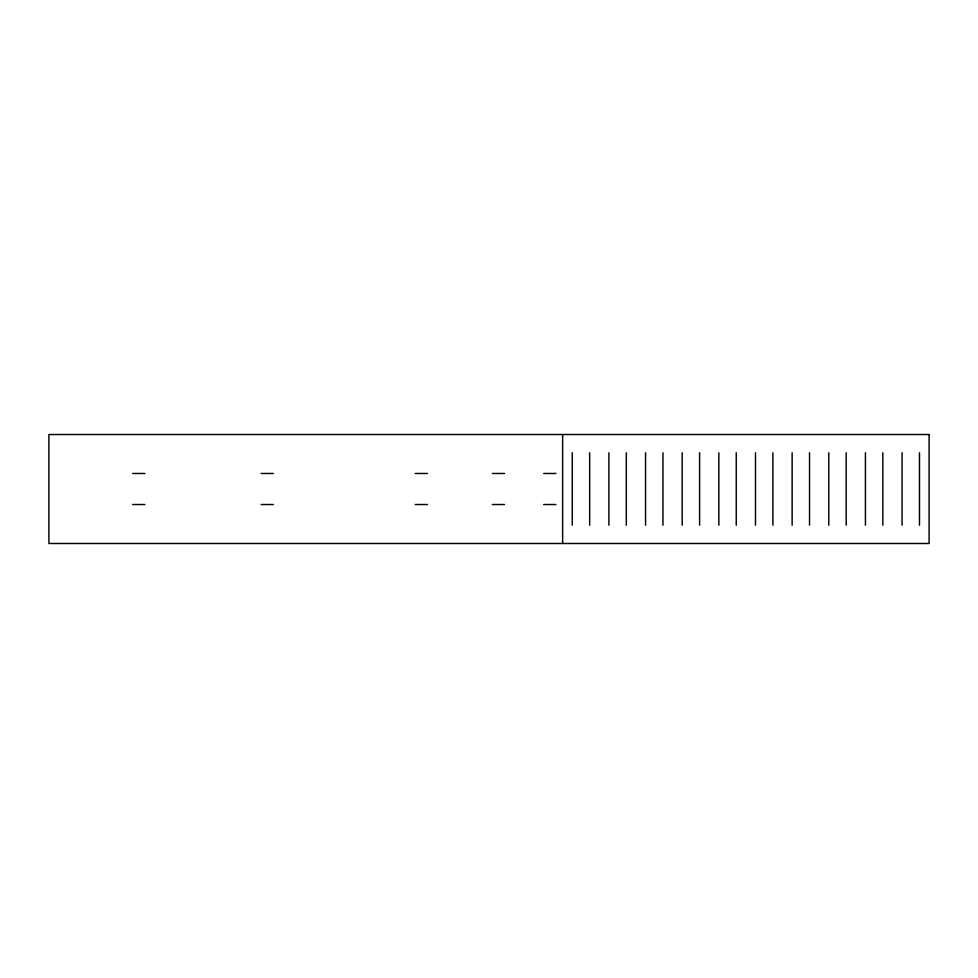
<?xml version="1.0" encoding="UTF-8"?>
<svg xmlns="http://www.w3.org/2000/svg" width="978" height="978" viewBox="0 0 978 978"><rect width="100%" height="100%" fill="white"/><g stroke="black" fill="none" stroke-linecap="round" stroke-linejoin="round"><path stroke-width="1.47" d="M132.702 473.474L144.903 473.474M261.138 473.474L273.339 473.474M415.259 473.474L427.459 473.474M492.325 473.474L504.526 473.474M543.695 473.474L555.895 473.474M132.702 504.526L144.903 504.526M261.138 504.526L273.339 504.526M415.259 504.526L427.459 504.526M492.325 504.526L504.526 504.526M543.695 504.526L555.895 504.526M919.479 452.765L919.479 525.235M902.071 452.765L902.071 525.235M882.828 452.765L882.828 525.235M865.432 452.765L865.432 525.235M846.19 452.765L846.19 525.235M828.782 452.765L828.782 525.235M809.539 452.765L809.539 525.235M792.131 452.765L792.131 525.235M772.901 452.765L772.901 525.235M755.493 452.765L755.493 525.235M736.251 452.765L736.251 525.235M718.842 452.765L718.842 525.235M699.6 452.765L699.6 525.235M682.192 452.765L682.192 525.235M662.962 452.765L662.962 525.235M645.553 452.765L645.553 525.235M626.311 452.765L626.311 525.235M608.903 452.765L608.903 525.235M589.661 452.765L589.661 525.235M572.252 452.765L572.252 525.235M562.643 434.513L562.643 543.487M929.1 434.513L48.9 434.513L48.9 543.487L929.1 543.487L929.1 434.513"/></g></svg>
